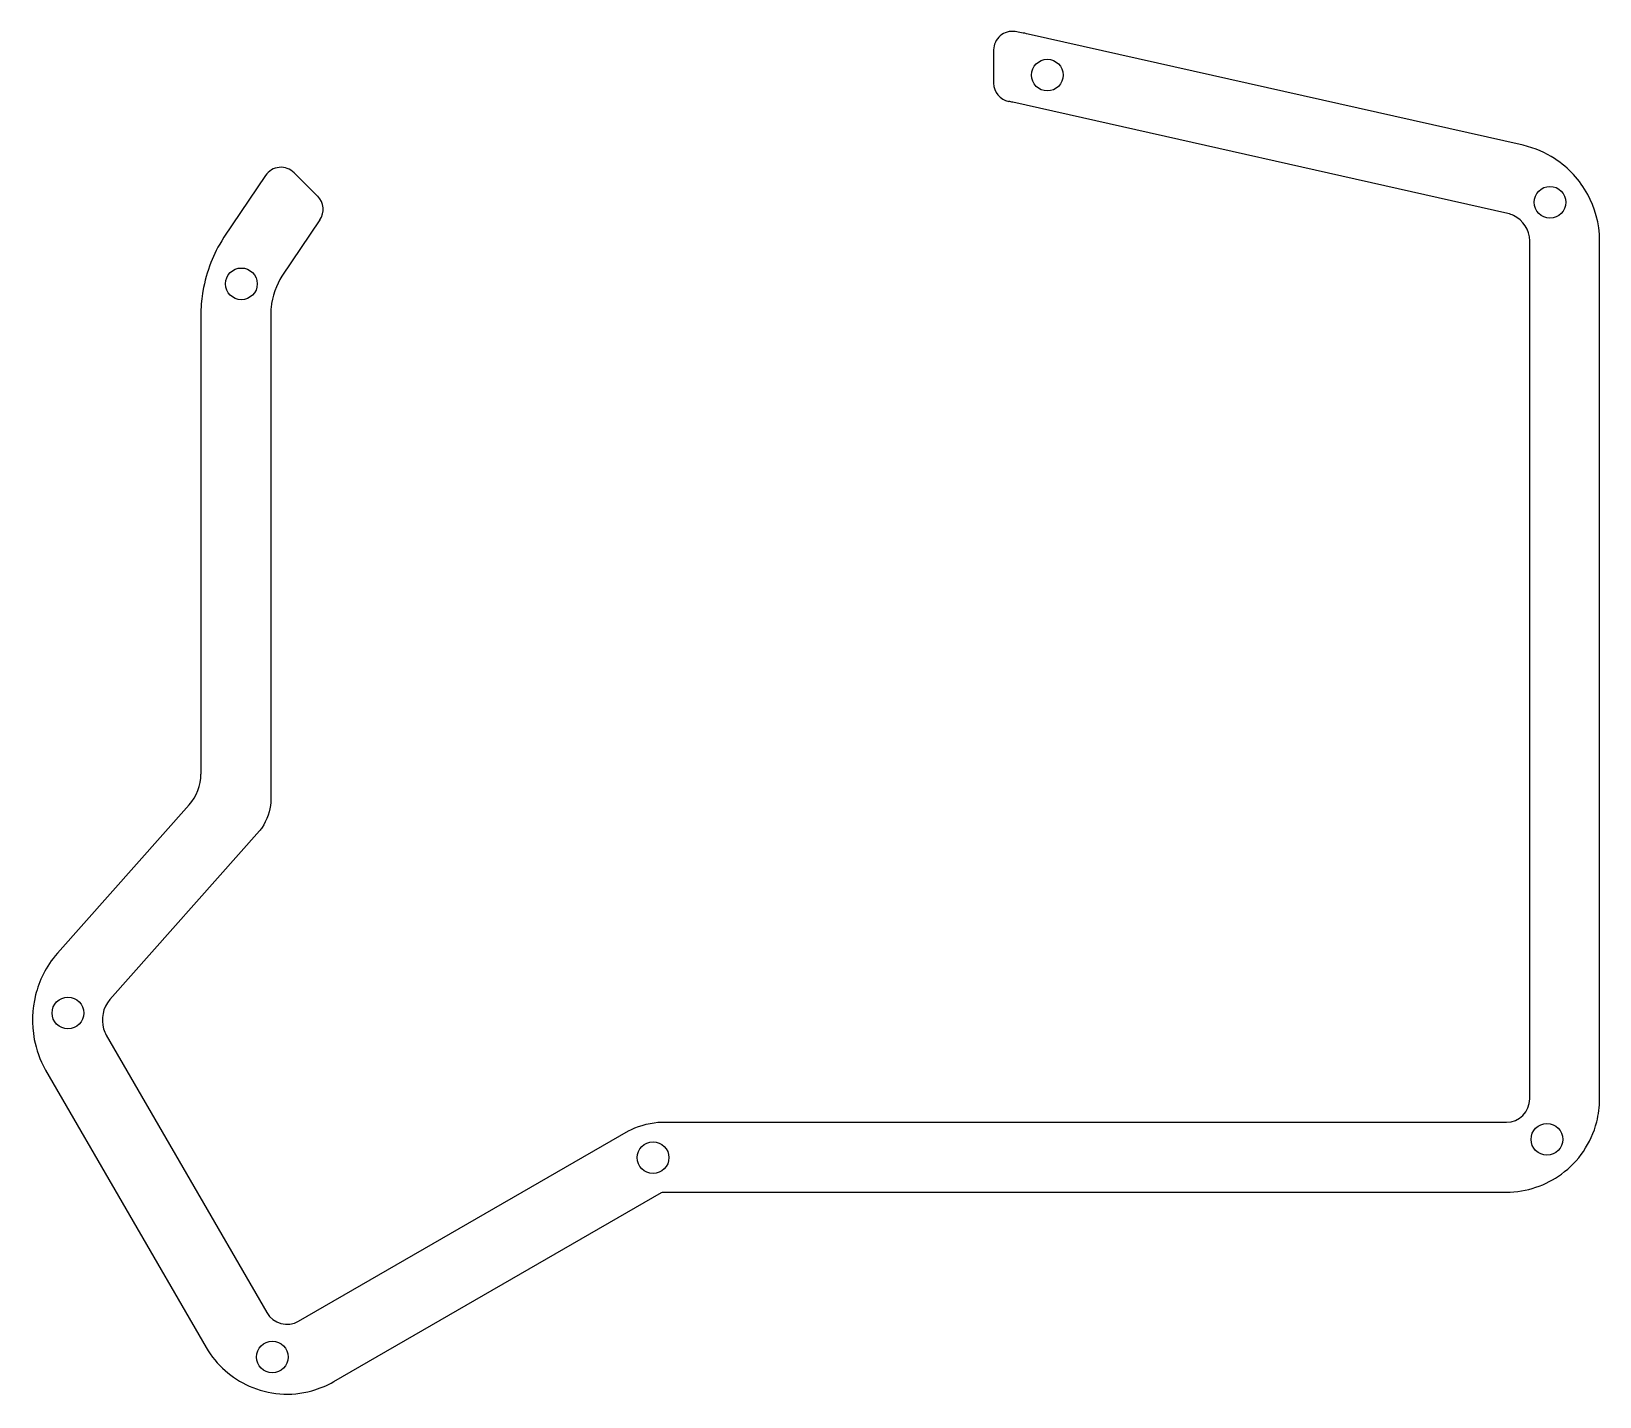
# Model space of a CAD drawing. Header units: millimetres. Extents: x 529 to 697, y -114 to 33.
import ezdxf

# ---------------------------------------------------------------- set-up
doc = ezdxf.new("R2010")
doc.units = ezdxf.units.MM
doc.layers.get('0').update_dxf_attribs({"linetype": 'CONTINUOUS'})

msp = doc.modelspace()

# ---------------------------------------------------------------- linework, layer by layer
for p, q in [((688.99, 20.33), (635.87, 32.27)), ((632.17, 30.56), (632.17, 27.01)), ((687.35, 13.01), (634.23, 24.95)), ((554.05, 17.08), (549.59, 10.47)), ((559.64, 14.86), (557.12, 17.38)), ((559.88, 12.32), (555.81, 6.28)), ((689.69, -82.02), (689.69, 10.09)), ((697.19, -82.02), (697.19, 10.09)), ((547.11, 2.34), (547.11, -47.15)), ((554.61, 2.34), (554.61, -50.12)), ((545.85, -50.47), (531.72, -66.39)), ((554.61, -50.12), (554.61, -50.22)), ((553.41, -53.24), (537.33, -71.36)), ((536.95, -75.17), (554.19, -104.95)), ((530.45, -78.93), (547.69, -108.71)), ((557.6, -105.87), (593, -85.45)), ((596.48, -84.52), (687.19, -84.52)), ((561.36, -112.36), (596.54, -92.06)), ((596.71, -92.02), (687.19, -92.02))]:
    msp.add_line(p, q)
for centre in [(637.93, 27.86), (691.86, 14.22), (551.46, 5.46), (532.84, -72.8), (691.53, -86.36), (595.63, -88.32), (554.78, -109.72)]:
    msp.add_circle(centre, 1.7)
for centre, radius, start, end in [((634.17, 30.56), 2, 81.0907, 180), ((634.17, 27.01), 2, 180, 259.3674), ((555.71, 15.97), 2, 44.9609, 146.0231), ((558.23, 13.44), 2, -33.9768, 44.9609), ((542.11, -47.15), 5, 318.4167, 359.999)]:
    msp.add_arc(centre, radius, start, end)
for points, knots in [([(635.87, 32.27), (635.87, 32.27), (635.87, 32.27), (635.87, 32.27), (635.38, 32.38), (634.93, 32.46), (634.48, 32.54)], [-0.001288, -0.001288, -0.001288, -0.001288, 0, 0, 0, 0.2416287, 0.2416287, 0.2416287, 0.2416287]), ([(634.23, 24.95), (634.23, 24.95), (634.23, 24.95), (634.23, 24.95), (634.09, 24.98), (633.95, 25.01), (633.8, 25.04)], [-0.0000805, -0.0000805, -0.0000805, -0.0000805, 0, 0, 0, 0.1191832, 0.1191832, 0.1191832, 0.1191832]), ([(697.19, 10.09), (697.19, 12), (696.67, 13.66), (695.91, 15.06), (695.06, 16.61), (693.9, 17.9), (692.36, 18.9), (691.4, 19.53), (690.28, 20.04), (688.99, 20.33)], [0, 0, 0, 0, 0.357372, 0.357372, 0.357372, 0.754028, 0.754028, 0.754028, 1, 1, 1, 1]), ([(689.69, 10.09), (689.69, 11.23), (688.97, 12.29), (687.96, 12.79), (687.77, 12.89), (687.56, 12.96), (687.35, 13.01)], [0, 0, 0, 0, 0.839376, 0.839376, 0.839376, 1, 1, 1, 1]), ([(549.59, 10.47), (549.59, 10.47), (549.59, 10.47), (549.59, 10.46), (548.91, 9.46), (548.52, 8.6), (548.19, 7.74), (547.8, 6.74), (547.52, 5.76), (547.32, 4.67), (547.2, 3.98), (547.11, 3.24), (547.11, 2.34)], [-0.002185, -0.002185, -0.002185, -0.002185, 0, 0, 0, 0.345214, 0.345214, 0.345214, 0.74612, 0.74612, 0.74612, 1, 1, 1, 1]), ([(555.81, 6.28), (555.81, 6.28), (555.81, 6.28), (555.81, 6.28), (555.22, 5.4), (554.78, 4.07), (554.64, 2.93), (554.62, 2.73), (554.61, 2.53), (554.61, 2.34)], [-0.000109, -0.000109, -0.000109, -0.000109, 0, 0, 0, 0.850047, 0.850047, 0.850047, 1, 1, 1, 1]), ([(554.61, -50.22), (554.57, -51.01), (554.17, -52.16), (553.68, -52.89), (553.59, -53.02), (553.5, -53.14), (553.41, -53.24), (553.41, -53.24), (553.41, -53.24), (553.41, -53.24)], [0.0483652, 0.0483652, 0.0483652, 0.0483652, 0.8518564, 0.8518564, 0.8518564, 1, 1, 1, 1.0000465, 1.0000465, 1.0000465, 1.0000465]), ([(531.72, -66.39), (530.44, -67.83), (529.75, -69.37), (529.38, -70.86), (528.99, -72.42), (528.92, -73.97), (529.24, -75.63), (529.44, -76.69), (529.81, -77.81), (530.45, -78.93)], [0.0001622, 0.0001622, 0.0001622, 0.0001622, 0.3686759, 0.3686759, 0.3686759, 0.7527054, 0.7527054, 0.7527054, 1, 1, 1, 1]), ([(537.33, -71.36), (536.59, -72.2), (536.37, -73.44), (536.67, -74.51), (536.74, -74.74), (536.83, -74.97), (536.95, -75.17)], [0.0000392, 0.0000392, 0.0000392, 0.0000392, 0.8233774, 0.8233774, 0.8233774, 1, 1, 1, 1]), ([(687.19, -92.02), (689.37, -92.02), (691.45, -91.29), (693.1, -90.08), (694.93, -88.74), (696.29, -86.79), (696.88, -84.49), (697.08, -83.69), (697.19, -82.86), (697.19, -82.02)], [0, 0, 0, 0, 0.399506, 0.399506, 0.399506, 0.845696, 0.845696, 0.845696, 1, 1, 1, 1]), ([(593, -85.45), (593, -85.45), (593, -85.45), (593, -85.45), (593.74, -85.02), (595.14, -84.61), (596.13, -84.53), (596.26, -84.52), (596.37, -84.52), (596.48, -84.52)], [-0.000051, -0.000051, -0.000051, -0.000051, 0, 0, 0, 0.888386, 0.888386, 0.888386, 1, 1, 1, 1]), ([(547.69, -108.71), (548.78, -110.59), (550.44, -112.02), (552.29, -112.84), (554.37, -113.76), (556.74, -113.97), (559.03, -113.34), (559.83, -113.11), (560.62, -112.79), (561.36, -112.36)], [0.000214, 0.000214, 0.000214, 0.000214, 0.3965448, 0.3965448, 0.3965448, 0.8438533, 0.8438533, 0.8438533, 1, 1, 1, 1])]:
    msp.add_open_spline(points, degree=3, knots=knots)
for points in [[(687.19, -84.52), (688.56, -84.52), (689.69, -83.39), (689.69, -82.02)], [(596.54, -92.06), (596.59, -92.05), (596.66, -92.03), (596.71, -92.02)], [(554.19, -104.95), (554.87, -106.14), (556.41, -106.55), (557.6, -105.87)]]:
    msp.add_open_spline(points, degree=3)

doc.saveas('drawing.dxf')
